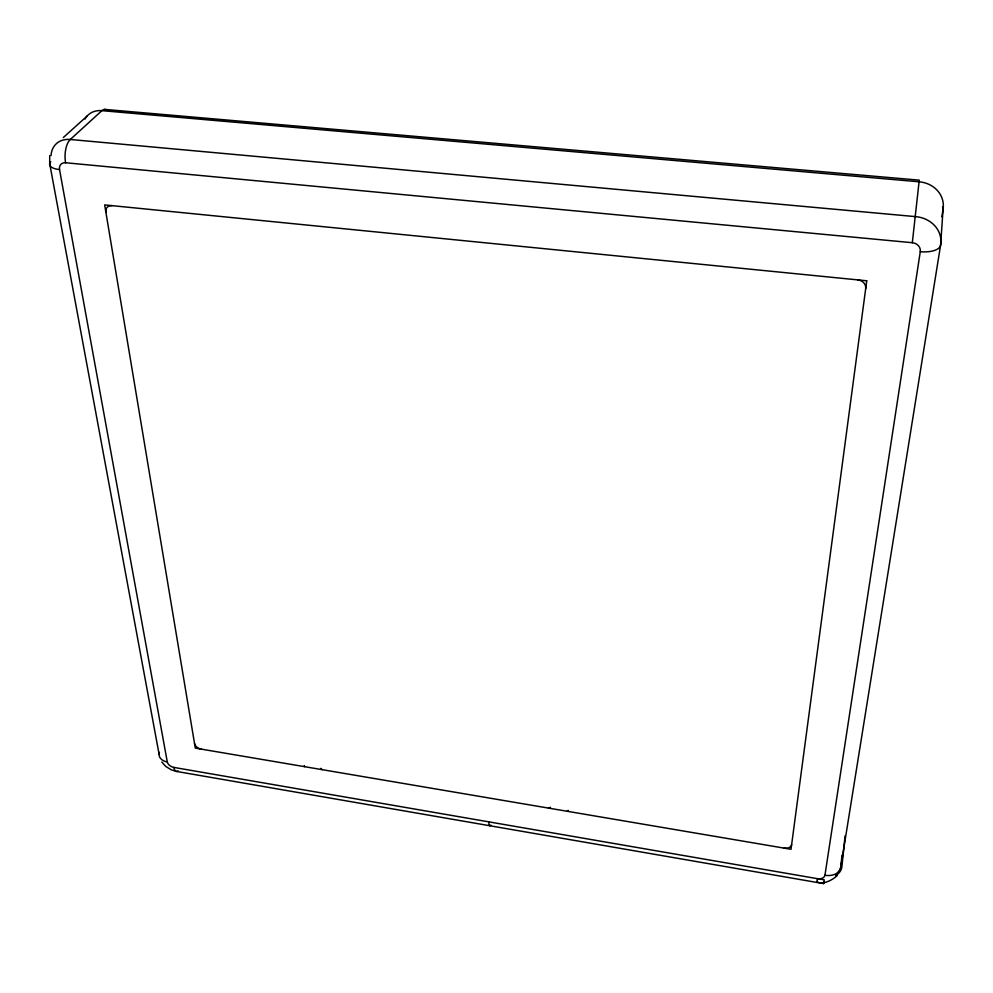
<?xml version="1.0" encoding="UTF-8"?>
<svg xmlns="http://www.w3.org/2000/svg" width="993" height="993" viewBox="0 0 993 993"><rect width="100%" height="100%" fill="white"/><g stroke="black" fill="none" stroke-linecap="round" stroke-linejoin="round"><path stroke-width="1.49" d="M49.712 155.578L49.7 163.684L159.079 754.171M816.829 881.523C821.856 885.52 832.482 880.232 837.099 875.615M823.631 882.119L823.557 883.596L824.252 879.848L173.874 767.415A6.243 4.022 27.4 0 1 167.283 761.954A13.567 9.098 -12.3 0 1 159.401 752.371M842.027 855.097L840.786 867.038A21.635 14.572 10.7 0 1 837.608 872.971M845.093 835.858L841.841 867.224A22.715 15.305 10.7 0 1 835.684 875.64M816.805 882.417L817.438 878.668A6.914 4.63 10.8 0 0 824.947 875.267L920.275 251.688A9.235 8.118 -5.1 0 0 912.319 242.714L919.245 180.143L104.675 109.404M941.848 216.871L943.065 209.225A18.904 7.956 5.2 0 0 942.494 206.978M63.316 137.543L87.086 116.082M550.47 807.284L548.459 808.091M167.283 761.954L59.53 169.555A8.465 6.417 45.2 0 1 65.575 162.753L912.319 242.714M823.557 883.596L176.593 771.449L171.119 769.749L165.757 766.41L161.834 762.065M322.042 769.637L320.938 768.321M490.815 825.046A14.001 2.445 -80.6 0 1 488.817 821.856M178.169 770.891A13.455 4.779 -78.5 0 1 173.874 767.415M59.53 169.555A17.551 6.939 -6.6 0 1 50.792 161.623M65.575 162.753A17.576 8.018 -88.4 0 1 70.292 139.479L101.894 110.657A17.055 7.46 -88.6 0 1 106.909 110.149M824.947 875.267A14.821 10.687 13.2 0 0 840.786 867.038L940.632 244.911L943.065 209.225A27.816 24.763 -8.1 0 0 919.146 181.793L101.894 110.657A25.57 19.81 46.5 0 0 85.05 119.023M920.275 251.688A19.637 8.589 5.5 0 0 940.632 244.911A28.847 25.408 -5.7 0 0 915.769 216.648L70.292 139.479A26.451 20.145 45.4 0 0 51.053 155.566M105.879 212.229A8.304 6.355 43.1 0 1 112.035 205.65M857.815 279.902A8.949 7.832 0.3 0 1 865.697 288.603M791.632 844.596A6.951 4.729 11.5 0 1 784.172 848.121M568.133 810.375A103.868 73.643 -1.4 0 1 567.102 811.256M304.528 766.67A102.962 71.992 -4.5 0 1 304.28 765.591M201.182 749.107A6.343 4.146 27.2 0 1 194.529 743.534M866.74 280.783L791.011 849.288L195.298 748.114L104.662 204.918L866.74 280.783"/></g></svg>
